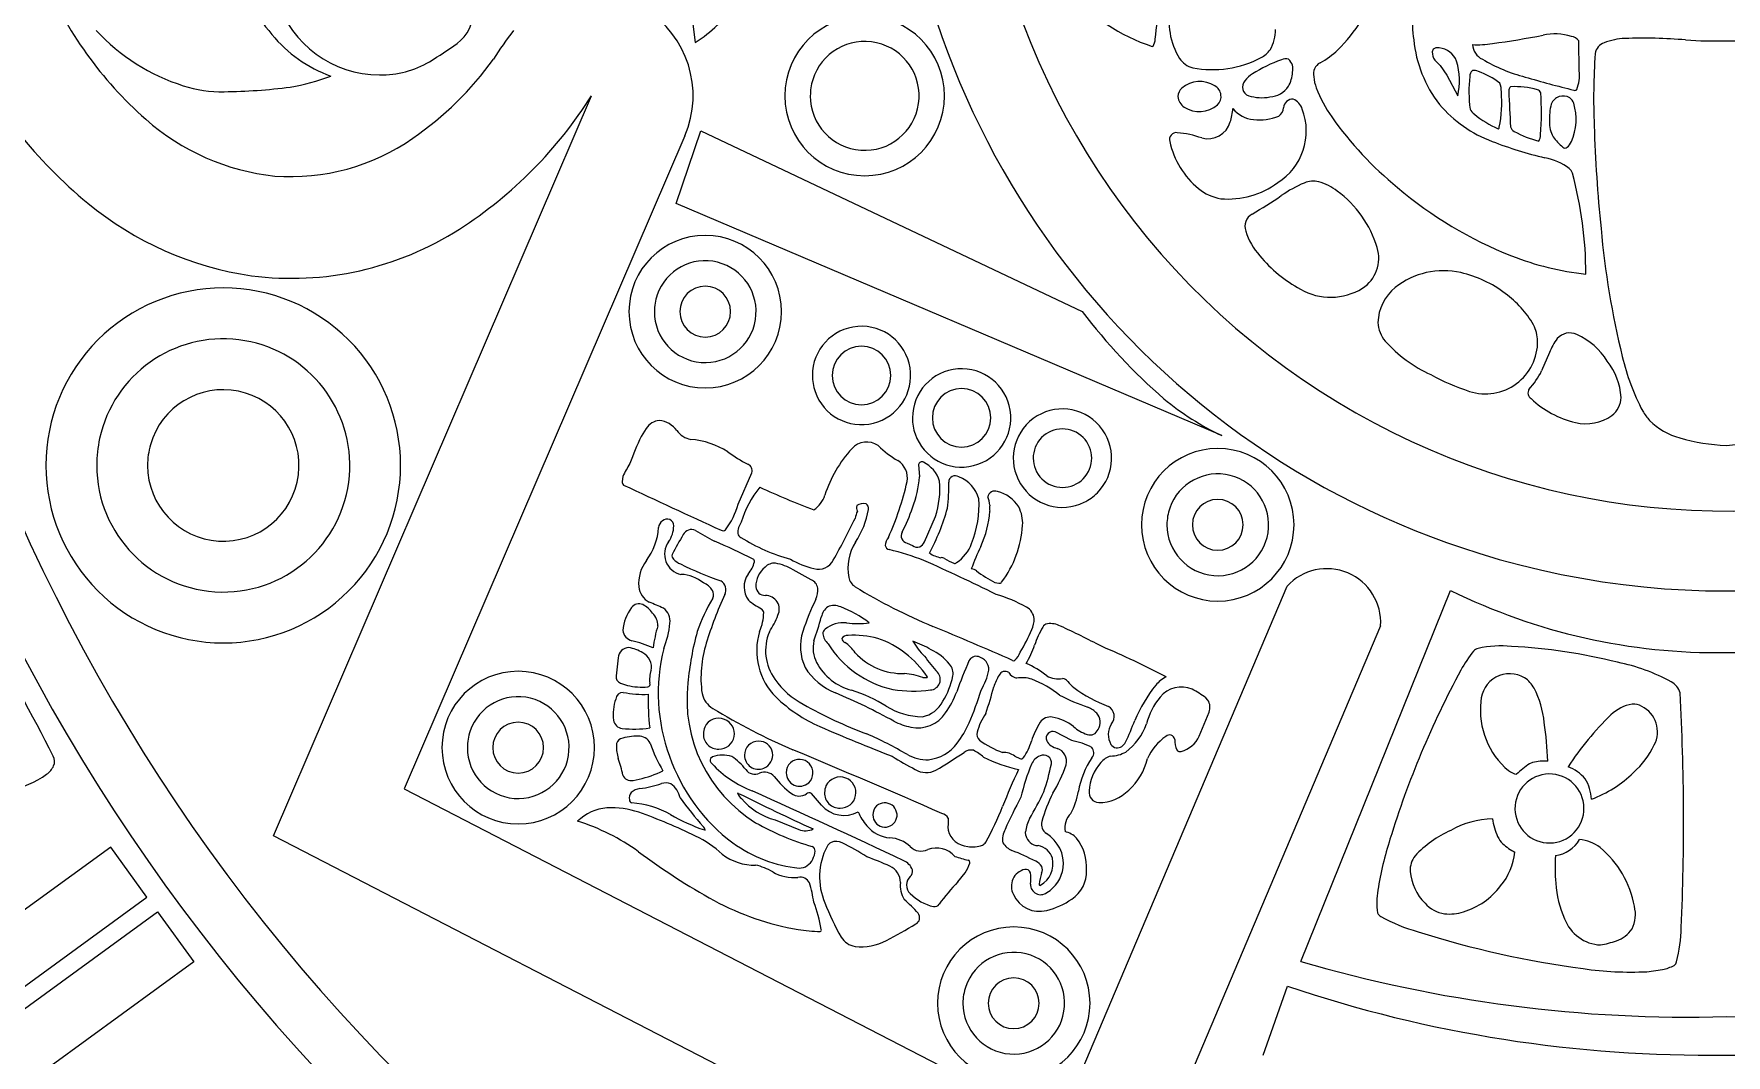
# Model space of a CAD drawing. Header units: metres. Extents: x 0.3 to 22.9, y 0.3 to 22.9.
# Drawn here: x 7.424 to 11.588, y 8.401 to 10.912 of the extents above; entities that cross this region are included whole.
import ezdxf

# ---------------------------------------------------------------- set-up
doc = ezdxf.new("R2010")
doc.units = ezdxf.units.M

msp = doc.modelspace()

# ---------------------------------------------------------------- linework, layer by layer
for p, q in [((9.031027, 11.054879), (9.05099, 10.891083)), ((10.175528, 10.881372), (10.177582, 10.882066)), ((10.866654, 10.874251), (10.864503, 10.867956)), ((11.225816, 10.820839), (11.224866, 10.894949)), ((10.870596, 10.847284), (10.883946, 10.834283)), ((10.883946, 10.834283), (10.900248, 10.810134)), ((10.900248, 10.810134), (10.927169, 10.759331)), ((8.013302, 8.940048), (8.795938, 10.760022)), ((9.025618, 10.661253), (8.335059, 9.055397)), ((9.004616, 10.494885), (9.065387, 10.673398)), ((9.065387, 10.673398), (10.003527, 10.229015)), ((10.346815, 9.924128), (9.004616, 10.494885)), ((11.15317, 10.128243), (11.133667, 10.083283)), ((8.930849, 9.942014), (8.918445, 9.922369)), ((9.156772, 9.755486), (9.190301, 9.832711)), ((9.60064, 9.852986), (9.602838, 9.822678)), ((8.87276, 9.823633), (8.871364, 9.811624)), ((9.614967, 9.662678), (9.642107, 9.725236)), ((9.572395, 9.659895), (9.585835, 9.653874)), ((9.336504, 9.56974), (9.291812, 9.594169)), ((9.788535, 9.56337), (9.798164, 9.561091)), ((9.944076, 8.225428), (10.507256, 9.553774)), ((10.541132, 8.631334), (10.909799, 9.543322)), ((10.737458, 9.456225), (10.069035, 7.879652)), ((8.861595, 9.377588), (8.856667, 9.333346)), ((9.611354, 9.329472), (9.620078, 9.328962)), ((8.867034, 9.315623), (8.884271, 9.309827)), ((10.29132, 9.18502), (10.315458, 9.244519)), ((10.312648, 9.27324), (10.307374, 9.279241)), ((9.977503, 9.174179), (9.936997, 9.195671)), ((9.093913, 9.13414), (9.088926, 9.130237)), ((9.83722, 9.13577), (9.850047, 9.129993)), ((11.111551, 9.120219), (11.103891, 9.117095)), ((8.898117, 9.076398), (8.913402, 9.079203)), ((8.335059, 9.055397), (9.944076, 8.225428)), ((9.157672, 9.044501), (9.155186, 9.045126)), ((9.361702, 9.01525), (9.337091, 9.044479)), ((9.073645, 8.954579), (9.075356, 8.954244)), ((9.247668, 8.979418), (9.306094, 8.955257)), ((7.612967, 8.912), (7.026925, 8.486215)), ((7.702314, 8.789024), (7.612967, 8.912)), ((10.069035, 7.879652), (8.013302, 8.940048)), ((9.864245, 8.940822), (9.863857, 8.950057)), ((9.697662, 8.826599), (9.71554, 8.849436)), ((7.116272, 8.36324), (7.702314, 8.789024)), ((7.142527, 8.327103), (7.728569, 8.752888)), ((7.728569, 8.752888), (7.817916, 8.629912)), ((7.817916, 8.629912), (7.231874, 8.204128)), ((11.392479, 8.605883), (11.430961, 8.611264)), ((10.448761, 8.400749), (10.508272, 8.57019))]:
    msp.add_line(p, q)
for centre, radius, start, end in [((10.300847, 11.280116), 0.417973, 118.477618, -107.447144), ((11.581744, 11.586771), 5.62652, 179.967637, -128.096322), ((11.581803, 11.586803), 5.570812, 179.967637, -128.096322), ((11.586001, 11.588354), 4.733681, 179.980686, -122.60398), ((11.586645, 11.588598), 4.596402, 179.98315, -121.227075), ((11.587633, 11.589365), 2.04702, 179.983655, -107.299337), ((11.591207, 11.590846), 1.852381, 179.9906, -78.375456), ((8.331546, 11.420865), 0.957184, -157.362842, -131.347523), ((8.2732, 11.074452), 0.262791, -162.541567, -89.679711), ((10.322914, 11.179502), 0.435782, -44.764971, -20.485857), ((11.082806, 10.940477), 0.267266, 160.702765, -170.768342), ((8.325698, 11.182158), 0.416748, -152.717316, -139.33427), ((8.413883, 10.961814), 0.089541, -54.969614, 6.555675), ((8.795938, 10.760022), 0.250017, -23.26895, 58.470928), ((8.884982, 11.161573), 0.317369, -58.461299, -33.199334), ((9.468144, 10.759487), 0.196313, 90, 180), ((9.468144, 10.759487), 0.196313, 0, 90), ((9.721623, 10.968009), 0.466402, -8.497863, 2.452413), ((10.383417, 10.940206), 0.166206, 166.272147, -147.89087), ((11.586982, 11.59122), 2.048598, -107.266532, -17.323291), ((7.944417, 11.262208), 0.501604, -137.018975, -107.748468), ((8.264917, 11.119051), 0.329624, -140.770257, -109.542478), ((9.566231, 10.190165), 1.207858, 142.824475, 146.888899), ((10.361814, 10.927207), 0.117466, -27.518969, -2.012756), ((11.167115, 10.776912), 0.134972, 72.875011, 102.809767), ((8.294673, 11.390988), 1.16017, -153.601446, -129.514454), ((7.898061, 11.673741), 0.968685, -58.96856, -54.157732), ((9.468155, 10.759511), 0.133824, 77.370866, 162.905135), ((9.468155, 10.759511), 0.133824, -8.163404, 77.370866), ((10.149049, 10.900332), 0.033878, -32.626343, -2.103516), ((10.412219, 10.913193), 0.067173, -62.50001, -36.823678), ((10.501174, 11.008426), 0.188789, -62.468045, -45.999364), ((11.120716, 10.925914), 0.30304, -174.638899, -141.819457), ((10.899376, 10.867), 0.034885, 178.428921, -145.586536), ((10.878178, 10.857567), 0.020277, 80.726482, 124.632372), ((10.87753, 10.828254), 0.04948, 19.204919, 85.461167), ((11.006187, 10.888484), 0.042775, -176.194365, -115.401513), ((10.97542, 11.131269), 0.245912, -92.776691, -81.327657), ((10.531049, 14.229207), 3.37555, -81.800009, -79.655397), ((11.202453, 10.878374), 0.027876, 36.481632, 80.906358), ((11.297899, 10.859066), 0.032769, 108.877591, 171.856295), ((11.343949, 10.745285), 0.155476, 91.927152, 111.369521), ((11.383301, 9.614974), 1.286472, 85.335913, 91.985873), ((11.567155, 12.078849), 1.184317, -93.836691, -89.008452), ((11.512383, 15.99525), 5.101096, -89.154574, -86.867932), ((8.282838, 11.031648), 0.220134, -92.126714, -58.631515), ((7.909008, 11.309444), 0.792331, -55.644421, -35.443164), ((10.289477, 10.88312), 0.056315, -146.285753, -104.797578), ((10.32368, 11.0804), 0.256373, -100.924376, -62.203365), ((10.614521, 10.504728), 0.364115, 109.414815, 121.868159), ((10.503721, 10.830744), 0.020181, 68.671324, 120.469233), ((10.490199, 10.825627), 0.031737, -14.689078, 48.90165), ((10.604501, 10.812997), 0.032296, 119.819589, -168.833196), ((10.775576, 10.796797), 0.156154, -13.882361, 17.798913), ((11.197667, 11.205527), 0.412962, -120.537609, -104.635157), ((12.835747, 10.753146), 1.574174, 175.972532, -177.57356), ((7.884824, 11.074159), 0.30434, -107.855386, -88.614565), ((7.977621, 11.259862), 0.484918, -80.847001, -68.58729), ((9.468153, 10.759523), 0.133818, 162.909934, 179.982254), ((10.292511, 10.726909), 0.068077, 56.803556, 130.779753), ((10.420103, 10.781142), 0.022421, 137.129687, -108.82918), ((10.457845, 10.75763), 0.066616, 122.267424, 144.413162), ((10.443805, 10.821676), 0.077202, -29.98813, -3.041724), ((10.682627, 10.817104), 0.110299, -174.609645, -159.76301), ((11.296021, 10.769326), 0.341213, 173.566456, -172.887225), ((10.975124, 10.808158), 0.018177, 130.144576, -178.111169), ((10.96633, 10.79302), 0.02918, 66.24105, 95.751684), ((10.914456, 10.641337), 0.189398, 52.052388, 70.369063), ((10.982843, 10.771591), 0.051736, -2.317854, 21.666246), ((11.860591, 13.410371), 2.715075, -106.415113, -103.793927), ((11.138189, 10.80876), 0.088456, -22.222436, 7.848342), ((7.878776, 12.148808), 1.378966, -89.442956, -82.668008), ((7.89793, 11.324402), 1.060633, -57.284645, -32.148535), ((9.468144, 10.759487), 0.196313, 180, -90), ((9.468153, 10.759452), 0.133818, 179.951848, -94.093293), ((9.468144, 10.759487), 0.196313, -90, 0), ((10.268185, 10.757267), 0.029234, 133.541536, 178.576156), ((10.271067, 10.759693), 0.032152, -176.970508, -120.926805), ((10.315883, 10.758299), 0.029111, -45.517649, 61.476519), ((10.445555, 10.868146), 0.113053, -106.806899, -79.966791), ((10.461251, 10.816141), 0.059454, -86.142275, -33.77438), ((10.520856, 10.729011), 0.022458, 85.875451, 176.002956), ((10.507925, 10.715786), 0.038481, 16.713913, 67.788608), ((10.879892, 10.893895), 0.321972, -159.08385, -144.674815), ((10.720167, 10.743722), 0.315425, -11.207508, 4.687409), ((11.062697, 10.773548), 0.009953, 122.282655, -166.246656), ((13.038831, 10.825621), 1.986548, -178.429667, -175.894402), ((11.068078, 10.578781), 0.203462, 74.203127, 93.013603), ((11.120295, 10.763054), 0.011934, 19.069147, 74.591926), ((10.432828, 10.720096), 0.700316, -4.567852, 3.836476), ((11.186638, 10.728016), 0.03134, 59.297571, 158.453974), ((11.184987, 10.731613), 0.029271, 19.561996, 52.911266), ((11.215598, 10.778689), 0.005611, -114.909453, -37.076555), ((8.076828, 11.129207), 0.569961, -131.49389, -96.045266), ((9.468153, 10.759452), 0.133818, -94.093293, -8.138434), ((10.291815, 10.789079), 0.068077, -123.196444, -49.220247), ((10.250658, 10.735735), 0.123533, -19.060885, -3.394695), ((10.430453, 10.773793), 0.072447, -141.222774, -94.566284), ((10.440751, 10.816968), 0.116505, -97.926274, -66.773197), ((10.405174, 10.673303), 0.149524, -58.087601, 20.985561), ((10.471283, 10.73235), 0.027228, -55.519072, -3.73433), ((11.337662, 11.218475), 0.883136, -144.666414, -129.234588), ((11.122241, 10.942098), 0.314464, -139.672685, -110.544172), ((10.985003, 10.739546), 0.030258, -155.661532, -123.910597), ((11.145532, 10.938823), 0.28605, -128.331266, -114.556871), ((11.283102, 10.704677), 0.130358, 164.494819, -176.266879), ((11.087746, 10.701553), 0.131033, -24.5284, 17.71049), ((10.23485, 10.652533), 0.016705, 81.878659, -162.127321), ((10.213893, 10.416097), 0.254045, 70.800754, 84.733883), ((10.312528, 10.711066), 0.057084, -105.328808, -15.936022), ((11.025771, 10.682349), 0.003806, -76.629647, 0.984671), ((11.073331, 10.686929), 0.016337, -167.50439, -115.891805), ((11.182924, 10.879494), 0.237872, -119.387377, -103.738825), ((11.110987, 10.661372), 0.02015, -39.966423, 8.42118), ((11.218177, 10.692081), 0.065286, 176.391895, -149.666032), ((11.283456, 10.748573), 0.150986, -143.66353, -130.338376), ((14.843722, 10.797161), 3.582448, -178.229884, -174.171197), ((8.055515, 11.087135), 0.526146, -94.219459, -55.153774), ((10.416346, 10.688632), 0.201654, -168.203184, -128.934913), ((11.375562, 11.589781), 1.009902, -111.106945, -103.3857), ((11.191206, 10.638775), 0.007619, -136.02976, -47.813104), ((11.171535, 10.662962), 0.038786, -50.276087, -24.049997), ((11.587597, 11.590438), 5.695868, -170.124126, -123.848771), ((11.112473, 10.457406), 0.152743, 54.219402, 78.943966), ((11.183649, 10.561222), 0.027068, 17.696388, 47.94815), ((10.362376, 10.70995), 0.203962, -95.053394, -53.318636), ((10.669134, 10.260186), 0.309115, 112.712197, 124.697572), ((10.571977, 10.494673), 0.055307, 75.935654, 113.657666), ((10.5514, 10.42425), 0.12865, 51.911413, 74.66791), ((11.425248, 11.294037), 0.997263, -130.386485, -111.498443), ((10.279105, 10.318981), 0.963458, 0.133673, 15.068181), ((8.077706, 11.12747), 0.818825, -129.53456, -98.277678), ((10.361672, 10.617176), 0.111736, -130.154098, -98.886864), ((9.72334, 11.649673), 1.37173, -59.413817, -55.86031), ((10.472806, 10.309458), 0.267631, 16.740142, 53.828659), ((10.437537, 10.438877), 0.034033, 118.451913, -159.990693), ((8.05736, 11.078678), 0.767724, -97.299296, -57.384226), ((9.075799, 10.229009), 0.187613, 90, 180), ((9.075799, 10.229009), 0.187613, 0, 90), ((10.558786, 10.474057), 0.160224, -163.007332, -137.839182), ((13.419226, 10.627511), 2.148223, -174.814142, -166.30106), ((10.644496, 10.360637), 0.088477, -57.054376, 17.026886), ((9.075811, 10.229031), 0.125125, 75.93476, 160.914589), ((9.075811, 10.229031), 0.125125, -9.045068, 75.93476), ((10.70416, 10.586061), 0.343471, -140.267357, -118.511813), ((10.892425, 10.136957), 0.192711, 77.282067, 128.188808), ((11.320147, 11.031186), 0.714184, -111.381321, -96.23676), ((7.890003, 9.850972), 0.436229, 90, -179.980987), ((7.890003, 9.850972), 0.436229, -0.019013, 90), ((9.075799, 10.229009), 0.062504, 90, 180), ((9.075799, 10.229009), 0.062504, 0, 90), ((10.614616, 10.413091), 0.148786, -120.006623, -58.383642), ((10.847154, 10.198556), 0.116333, 129.421356, 178.313671), ((10.873579, 10.05364), 0.278132, 52.170628, 77.273629), ((9.075809, 10.229043), 0.125119, 160.919343, 179.977854), ((10.904331, 10.077536), 0.240591, 29.62275, 54.465575), ((9.075799, 10.229009), 0.187613, 180, -90), ((9.075809, 10.228982), 0.125119, 179.949974, -94.536347), ((9.075799, 10.229009), 0.062504, 180, -90), ((9.075809, 10.228982), 0.125119, -94.536347, -9.022669), ((9.075799, 10.229009), 0.062504, -90, 0), ((9.075799, 10.229009), 0.187613, -90, 0), ((11.137125, 11.090609), 1.423864, -142.763269, -130.920282), ((10.806271, 10.205717), 0.075493, -177.16261, -139.536594), ((7.889996, 9.850854), 0.311262, 82.9621, 167.756199), ((7.889996, 9.850854), 0.311262, -1.831998, 82.9621), ((9.460258, 10.072045), 0.120929, 94.437719, -179.990872), ((9.460258, 10.072045), 0.120929, 8.86631, 94.437719), ((11.035912, 10.155089), 0.087907, 1.286322, 28.072356), ((11.27705, 10.083005), 0.131882, 142.858779, 159.939051), ((11.202816, 10.135539), 0.041093, 64.864868, 138.751413), ((11.148355, 10.014872), 0.173478, 32.170832, 65.508703), ((9.460257, 10.072032), 0.071945, 90, 180), ((9.460257, 10.072032), 0.071945, 0, 90), ((11.003288, 10.384851), 0.341742, -138.122635, -114.611862), ((10.995528, 10.155121), 0.128283, -107.842043, 0.867264), ((11.883761, 10.248344), 0.566662, -166.781578, -152.254449), ((9.460259, 10.072025), 0.120931, -76.039497, 8.875783), ((9.706563, 9.96769), 0.120929, 94.437719, -179.990872), ((9.706563, 9.96769), 0.120929, 8.86631, 94.437719), ((10.969869, 10.162447), 0.181925, -43.220465, -25.794564), ((11.170265, 10.008521), 0.159228, 3.490419, 38.314958), ((7.890023, 9.850842), 0.186256, 78.472248, 164.121393), ((9.460259, 10.07202), 0.120929, 179.997411, -160.956725), ((9.460257, 10.072032), 0.071945, 180, -90), ((9.460257, 10.072032), 0.071945, -90, 0), ((9.706562, 9.967677), 0.071945, 90, 180), ((9.706562, 9.967677), 0.071945, 0, 90), ((11.14174, 10.59332), 0.590226, -118.405676, -108.319499), ((11.116634, 10.029307), 0.016571, 148.912584, -122.987301), ((7.890023, 9.850842), 0.186256, -7.176897, 78.472248), ((9.460259, 10.072025), 0.120931, -160.954777, -76.039497), ((10.633445, 10.53165), 0.671743, -129.686054, -115.257992), ((11.271625, 10.187854), 0.237988, -133.564319, -103.297026), ((11.271502, 10.019345), 0.057706, -52.723888, -1.122126), ((8.966704, 9.918907), 0.042656, 95.543065, 147.19942), ((8.956404, 9.899879), 0.061793, 36.378662, 84.26078), ((9.706563, 9.967665), 0.120929, 179.997411, -160.956725), ((9.706562, 9.967677), 0.071945, 180, -90), ((9.706562, 9.967677), 0.071945, -90, 0), ((9.706564, 9.96767), 0.120931, -76.039497, 8.875783), ((9.954637, 9.868693), 0.120931, 126.410675, -148.674045), ((9.954651, 9.868707), 0.120929, 40.848739, 126.420148), ((11.242236, 10.066151), 0.11279, -102.987008, -55.295454), ((11.49129, 10.047854), 0.126089, -149.856771, -136.805586), ((11.519975, 10.083613), 0.171598, -134.656185, -105.627467), ((7.889329, 9.851151), 0.310547, 167.783611, -179.952995), ((9.445392, 9.662878), 0.587374, 153.782497, 160.885745), ((9.05058, 9.968702), 0.054851, -144.08916, -101.032331), ((9.022619, 9.710289), 0.205319, 57.916623, 85.120467), ((9.706564, 9.96767), 0.120931, -160.954777, -76.039497), ((9.954643, 9.868697), 0.071945, 135.286458, -134.713542), ((9.954643, 9.868697), 0.071945, 45.286458, 135.286458), ((9.954643, 9.868697), 0.071945, -44.713542, 45.286458), ((9.954651, 9.868707), 0.120929, -44.72267, 40.848739), ((11.607346, 10.389928), 0.490128, -105.817477, -92.303098), ((7.889914, 9.850942), 0.186124, 164.14188, 179.991637), ((9.334465, 10.15877), 0.341298, -126.453725, -116.795329), ((9.662418, 9.684403), 0.30668, 137.467201, 162.290506), ((9.473319, 9.859155), 0.049209, 55.34123, 138.562669), ((9.679217, 10.083097), 0.255562, -134.119824, -120.401434), ((10.336896, 9.704893), 0.187613, 90, 180), ((10.336896, 9.704893), 0.187613, 0, 90), ((11.5418, 10.650792), 0.751996, -86.504502, -81.721723), ((7.890003, 9.850682), 0.436229, 179.980987, -90), ((7.890018, 9.850738), 0.311236, 179.970811, -90.919947), ((7.890029, 9.850745), 0.186239, 179.931017, -93.608266), ((7.890029, 9.850745), 0.186239, -93.608266, -7.147548), ((7.890018, 9.850738), 0.311236, -90.919947, -1.810706), ((7.890003, 9.850682), 0.436229, -90, 0.019013), ((9.27373, 9.620377), 0.449544, 148.507082, 153.119035), ((9.173442, 9.837976), 0.017662, -17.344253, 66.06703), ((9.522696, 9.819957), 0.050638, -10.239365, 57.520685), ((9.608447, 9.851986), 0.007871, 58.149127, 172.703369), ((9.580786, 9.791723), 0.074124, 15.984697, 64.58227), ((10.336909, 9.704915), 0.125125, 75.93476, 160.914589), ((11.594035, 11.595488), 6.462177, -164.015882, -114.862216), ((8.881926, 9.810709), 0.010601, 175.048727, -130.966835), ((21.728144, 37.205843), 30.267738, -115.128456, -114.628172), ((9.409881, 9.636261), 0.256806, 141.138809, 163.015631), ((10.077289, 11.681387), 2.074074, -114.720893, -110.733342), ((8.87294, 9.969796), 0.717393, -24.348454, -12.792056), ((9.329105, 9.843657), 0.274536, -20.652935, -4.382458), ((9.443798, 9.791931), 0.209224, -18.588842, 5.541705), ((9.280598, 9.797379), 0.39445, -7.565415, 1.789532), ((9.691217, 9.80955), 0.016362, 118.34577, 179.487015), ((9.690701, 9.804353), 0.020896, 63.561199, 110.308316), ((9.671275, 9.748009), 0.080366, 14.95035, 69.053512), ((9.788686, 9.769803), 0.018205, 70.117523, 168.615846), ((9.773314, 9.702499), 0.087134, 32.031934, 75.671873), ((9.954637, 9.868693), 0.120931, -148.674045, -63.758765), ((9.954643, 9.868697), 0.071945, -134.713542, -44.713542), ((10.336909, 9.704915), 0.125125, -9.045068, 75.93476), ((8.978952, 9.80475), 0.184518, -37.326121, -15.485239), ((9.299008, 9.803214), 0.075696, -54.442104, -19.704736), ((9.461132, 9.746154), 0.013541, 154.192865, -143.88306), ((9.465334, 9.729314), 0.028028, 77.418015, 125.792812), ((9.46412, 9.745388), 0.013448, -11.867824, 57.020826), ((9.170672, 9.889221), 0.439058, -27.487867, -18.92428), ((9.168235, 9.883322), 0.521921, -28.415813, -15.317684), ((9.497314, 9.752975), 0.2521, -21.947414, 3.585771), ((9.703273, 9.745531), 0.073087, 5.962445, 22.41184), ((9.817652, 9.74508), 0.042456, 169.079242, -170.77303), ((9.768269, 9.70839), 0.088619, -3.186618, 27.066368), ((9.954634, 9.86869), 0.120929, -63.756817, -44.710953), ((10.336907, 9.704926), 0.125119, 160.919343, 179.977854), ((10.336788, 9.704874), 0.062504, 90, 180), ((10.336788, 9.704874), 0.062504, 0, 90), ((8.985108, 9.695508), 0.024159, 127.488539, 174.354997), ((8.981655, 9.702328), 0.016706, -0.888673, 132.334404), ((8.93069, 9.702809), 0.067673, -35.914074, -0.626688), ((9.203534, 9.684317), 0.047624, 145.52202, -178.928184), ((7.954564, 10.435841), 1.65278, -29.664931, -25.637061), ((9.512178, 9.708801), 0.068592, 154.645695, 169.980429), ((9.280338, 9.774483), 0.199502, -34.202858, -9.189401), ((9.54187, 9.751819), 0.234267, -25.328279, -3.315145), ((9.593823, 9.72116), 0.263523, -36.713627, -3.850418), ((10.336896, 9.704893), 0.187613, 180, -90), ((10.336907, 9.704866), 0.125119, 179.949974, -94.536347), ((10.336788, 9.704874), 0.062504, -180, -90), ((10.336788, 9.704874), 0.062504, -90, 0), ((10.336896, 9.704893), 0.187613, -90, 0), ((8.807733, 9.708761), 0.153718, -36.648047, -4.057651), ((9.026891, 9.632964), 0.051209, 143.931024, -102.103731), ((9.828534, 9.188701), 0.944872, 148.617281, 152.019283), ((9.041974, 9.67083), 0.022399, 64.521797, 153.724298), ((9.498987, 10.419664), 0.855, -121.550424, -117.953215), ((8.555623, 8.355853), 1.416592, 63.22771, 67.479166), ((9.119282, 9.699726), 0.00938, -118.98797, -46.987745), ((9.168504, 9.685755), 0.012799, -169.518104, -112.61652), ((9.405804, 10.058507), 0.454492, -122.205095, -105.3808), ((9.549229, 9.597566), 0.122429, 148.058489, -169.438979), ((9.561709, 9.64828), 0.043598, 143.806454, 172.662156), ((9.576147, 9.677757), 0.018251, 151.129679, -101.862575), ((9.592035, 9.672489), 0.024943, -62.148419, -23.163283), ((10.336907, 9.704866), 0.125119, -94.536347, -9.022669), ((9.00604, 9.629291), 0.012234, 167.152825, -131.085374), ((9.036127, 9.658193), 0.053917, -135.002683, -113.208593), ((9.190236, 9.614841), 0.006725, -8.741018, 58.784213), ((9.397824, 9.818297), 0.227765, -119.618473, -103.861945), ((9.531807, 9.657069), 0.013722, -166.423574, -103.604532), ((9.349872, 8.922153), 0.743379, 69.190648, 76.089963), ((9.597917, 9.668537), 0.018999, -129.487409, -72.318522), ((9.67381, 9.712576), 0.0905, -120.945393, -101.553564), ((9.657567, 9.611369), 0.01268, 56.805478, 98.538717), ((9.763378, 9.784145), 0.189927, -121.369997, -113.63939), ((9.644359, 9.689902), 0.092205, -57.42239, -19.745466), ((10.433557, 9.334476), 0.750256, 154.99573, 159.579099), ((9.006849, 9.559748), 0.094984, 142.927468, -175.744927), ((9.367251, 10.308513), 0.783574, -116.724264, -108.812003), ((9.012271, 9.489493), 0.093481, 50.764556, 87.620066), ((9.226063, 9.552275), 0.054719, 144.819436, -143.555746), ((9.128314, 9.630292), 0.070519, -41.243451, -13.50905), ((9.261764, 9.552998), 0.061559, 129.147292, -179.510846), ((9.245854, 9.578367), 0.032052, 84.659939, 135.734943), ((9.225047, 9.481449), 0.131009, 59.361032, 79.537457), ((9.354419, 9.636365), 0.040758, -105.896626, -27.040019), ((7.500897, 4.882705), 5.184494, 63.783055, 65.947439), ((9.689581, 9.614599), 0.005032, -117.970502, -28.417819), ((9.731089, 9.579055), 0.017208, 45.717103, 92.125711), ((9.905511, 9.803996), 0.267552, -127.373779, -115.925993), ((10.605105, 9.464287), 0.132598, 67.035006, 137.555628), ((10.605105, 9.464287), 0.132598, -3.485615, 67.035006), ((8.962666, 9.559181), 0.050952, -172.693121, -118.74923), ((9.05161, 9.514865), 0.051028, 34.353623, 67.181835), ((9.074083, 9.533339), 0.0222, -24.005352, 27.704477), ((9.100986, 9.544929), 0.025746, -26.651472, 58.138817), ((9.223366, 9.554399), 0.023238, -175.24506, -88.28234), ((9.326503, 9.545288), 0.026418, 8.249742, 67.753753), ((9.300299, 9.543907), 0.052603, -24.472187, 5.641789), ((9.465206, 9.583613), 0.037309, -166.853967, -123.044141), ((10.172688, 10.746054), 1.398102, -121.371319, -112.585344), ((9.798808, 9.570022), 0.008955, -94.127011, -45.619169), ((11.566765, 10.878927), 1.488438, -116.191934, -89.196065), ((11.608533, 10.878927), 1.488438, -90.803935, -63.808066), ((8.978572, 9.436708), 0.105827, 142.478523, 175.447422), ((8.912996, 9.488452), 0.022329, 65.314091, 145.301901), ((8.890036, 9.448196), 0.068614, 34.814638, 61.931202), ((8.681822, 8.866672), 0.696708, 65.315292, 68.412252), ((8.949858, 9.46774), 0.039344, -7.101697, 54.358619), ((9.49874, 9.286135), 0.469305, 149.502573, 160.580518), ((9.980945, 9.13811), 0.943715, 155.238277, 163.011134), ((9.267187, 9.61323), 0.126429, -132.332955, -114.684773), ((9.202119, 9.485116), 0.018049, 12.869301, 47.179881), ((9.224096, 9.497165), 0.034007, -25.527615, 90.056342), ((9.888514, 9.256443), 0.602118, 153.817598, 161.965953), ((9.405222, 9.468411), 0.044874, 128.807198, 167.518392), ((9.392607, 9.464939), 0.041451, 66.115425, 111.96906), ((9.308894, 9.239717), 0.281661, 52.786068, 69.096356), ((9.689642, 9.186642), 0.361781, 60.722695, 73.687606), ((9.848189, 9.469956), 0.037122, 6.44024, 60.326634), ((8.913827, 9.45576), 0.045367, 0.96175, 44.168238), ((9.284257, 9.35818), 0.339618, 163.168204, 172.522654), ((8.736277, 9.490003), 0.254075, -20.623552, -6.128896), ((9.104162, 9.48995), 0.115555, -24.373571, -0.403662), ((9.036449, 9.569096), 0.234876, -32.912302, -21.63208), ((8.593558, 9.683425), 0.794826, -19.402505, -14.970095), ((9.416228, 9.390422), 0.073529, 84.250166, 128.235506), ((9.449743, 9.672559), 0.210608, -97.132304, -81.948911), ((5.28871, -0.990406), 11.314008, 66.323184, 67.404911), ((9.824132, 9.472765), 0.06096, -24.98955, 1.273251), ((10.15091, 9.315993), 0.280638, 150.715743, 160.7101), ((9.921167, 9.444318), 0.017493, 101.998122, 149.239448), ((9.925058, 9.408672), 0.053291, 62.225464, 98.120009), ((9.020339, 7.446111), 2.214275, 62.275225, 65.178038), ((4.005468, 7.381934), 3.884914, 26.84468, 31.955545), ((8.902054, 9.448216), 0.029141, -173.877515, -103.233289), ((8.816196, 9.096999), 0.33242, 66.729467, 76.218941), ((9.721649, 9.257022), 0.690791, 164.453214, 175.104502), ((9.349552, 9.328509), 0.284254, 162.528696, -172.205142), ((9.36419, 9.395452), 0.161695, 163.172248, -134.851501), ((9.3434, 9.395323), 0.119079, 157.196594, -143.86611), ((9.432788, 9.405437), 0.122656, 162.24148, -155.098382), ((9.416895, 9.401428), 0.075807, 166.299971, -152.307462), ((9.379582, 9.436641), 0.014546, 127.528985, 178.944843), ((9.405112, 9.44272), 0.040493, -171.749201, -131.761844), ((9.59465, 9.548976), 0.255924, -147.777566, -103.010021), ((9.426494, 9.415148), 0.017904, 87.67268, 146.322345), ((9.424521, 9.427514), 0.013154, -169.319256, -112.648465), ((9.37315, 9.344275), 0.084849, 32.87204, 56.92415), ((9.440491, 9.199328), 0.234086, 75.171271, 93.249642), ((9.419654, 9.195472), 0.243899, 33.967195, 70.666625), ((9.439576, 9.047859), 0.399226, 61.222018, 68.358143), ((9.723715, 9.494644), 0.156438, -151.0591, -133.801998), ((9.468785, 9.622818), 0.446654, -31.201313, -23.178961), ((8.887638, 9.376765), 0.026056, 89.649351, 178.188963), ((8.870272, 9.305365), 0.099019, 58.567843, 79.80537), ((8.90521, 9.355232), 0.038439, -12.522231, 64.250488), ((9.402394, 9.290387), 0.442254, 165.58132, -159.524166), ((9.561961, 9.499375), 0.160339, -137.14859, -88.576061), ((9.974552, 9.637804), 0.441063, -144.509507, -137.896996), ((9.567047, 9.269219), 0.143932, 40.228442, 63.276759), ((10.808666, 8.895895), 1.183196, 156.361606, 160.319221), ((9.742284, 9.362129), 0.019352, 73.615463, 154.983578), ((9.739571, 9.347328), 0.034353, -0.551594, 76.238212), ((9.834565, 9.37595), 0.005283, -117.100368, -52.160371), ((9.806578, 9.406619), 0.046788, -48.130606, -18.944163), ((9.640337, 9.494833), 0.26035, -30.16597, -19.319209), ((9.052271, 7.074436), 2.536413, 62.841183, 66.824471), ((11.239538, 9.180144), 0.347486, 141.931131, 151.215195), ((10.983348, 9.377024), 0.024577, 104.185767, 134.987871), ((11.034752, 9.138148), 0.268908, 84.762145, 102.330912), ((10.981344, 7.994283), 1.4138, 76.12305, 86.839134), ((8.615684, 9.156959), 0.187613, 90, 180), ((8.615684, 9.156959), 0.187613, 0, 90), ((8.872716, 9.33084), 0.016243, 171.12471, -110.477581), ((9.005722, 9.324543), 0.066837, 160.460076, -171.967273), ((9.454895, 9.437816), 0.157623, -147.786654, -111.887221), ((9.471828, 9.431796), 0.138567, -151.744838, -104.96416), ((9.544663, 9.126506), 0.213643, 71.810451, 84.283034), ((9.620644, 9.330594), 0.001728, -109.107106, -33.710462), ((9.620644, 9.330594), 0.001728, -33.710462, 41.686181), ((9.628254, 9.324514), 0.025921, -86.191033, 42.68262), ((9.49757, 9.370723), 0.191198, -31.516124, -11.363039), ((9.650298, 9.339098), 0.035244, -9.878248, 40.904459), ((9.598203, 9.38928), 0.180735, -30.192378, -13.529508), ((9.888088, 9.276946), 0.106373, 147.066494, 164.004912), ((9.813301, 9.328477), 0.015803, 54.012624, 156.502081), ((9.849532, 9.359846), 0.03273, -145.408422, -103.451246), ((9.85446, 9.241083), 0.08783, 73.375675, 98.209724), ((9.777774, 9.161978), 0.220224, 51.094074, 66.545097), ((9.944695, 9.385851), 0.05979, -118.589869, -80.07143), ((9.952342, 9.307635), 0.019503, 38.716582, 82.153515), ((10.255535, 9.24797), 0.09485, 118.663605, 138.76397), ((12.966555, 8.250528), 2.308795, 151.633306, 162.837227), ((11.055297, 9.267411), 0.071319, 59.24745, 177.820144), ((11.050083, 9.26757), 0.073989, 28.550849, 55.711906), ((11.22856, 8.910891), 0.465091, 61.228978, 78.607833), ((8.874476, 9.273873), 0.018939, 90.954728, 172.812257), ((8.924572, 9.543249), 0.255463, -101.381105, -87.521066), ((8.920622, 9.473225), 0.167392, -102.542444, -85.316447), ((8.933988, 9.312542), 0.006158, -87.185445, 25.611442), ((9.579182, 9.27476), 0.643698, 178.819204, -173.808324), ((9.384799, 9.27412), 0.353903, 173.208351, -121.507572), ((9.124117, 9.30276), 0.057632, -167.164426, -121.156529), ((9.411006, 9.440507), 0.200353, -144.830737, -118.049021), ((8.855767, 7.993889), 1.405679, 60.869262, 67.392369), ((9.319663, 8.933779), 0.382295, 58.155018, 72.275651), ((9.587083, 9.641133), 0.345159, -98.33698, -82.861375), ((9.482808, 9.373165), 0.225963, -35.406312, -20.407919), ((9.075421, 9.499449), 0.708142, -23.422739, -16.494848), ((8.668847, 9.60548), 1.15637, -18.382379, -14.996488), ((9.780907, 9.075347), 0.268674, 51.645554, 68.451598), ((10.154593, 9.675387), 0.44094, -117.99389, -108.109892), ((10.053111, 9.38806), 0.109425, -141.428442, -130.130593), ((10.189881, 9.585631), 0.349379, -126.393927, -110.482766), ((10.49382, 9.066825), 0.393997, 141.796994, 156.523643), ((10.247229, 9.238757), 0.067262, 66.800454, 141.189372), ((10.171116, 9.101583), 0.223894, 52.512847, 62.722647), ((10.896695, 9.191873), 0.244998, 6.264873, 26.956186), ((11.43524, 9.282374), 0.040061, 13.541717, 64.615621), ((5.63977, 8.97248), 5.843146, -2.527909, 3.132249), ((8.615697, 9.156981), 0.125125, 75.93476, 160.914589), ((8.615697, 9.156981), 0.125125, -9.045068, 75.93476), ((8.961898, 9.237967), 0.112899, 160.182369, -173.135274), ((9.912208, 10.596748), 1.572721, -121.336271, -113.246025), ((9.509175, 9.550795), 0.374138, -133.814154, -113.845472), ((9.854515, 10.211441), 1.089671, -119.568951, -110.464245), ((9.61252, 9.407648), 0.174768, -121.435744, -90.824973), ((9.595606, 9.3048), 0.07333, -78.676775, -27.644264), ((9.990308, 9.193251), 0.068665, 44.509318, 66.642572), ((10.05385, 9.233692), 0.028236, -40.129824, 60.800529), ((10.318815, 9.176652), 0.162005, 139.941795, 166.270506), ((10.28581, 9.256116), 0.031836, -21.363717, 32.54013), ((11.177491, 9.249279), 0.194582, 173.850428, -130.030059), ((11.372467, 9.16776), 0.097511, 99.499292, 134.432061), ((11.359635, 9.224991), 0.03908, 58.395502, 94.786302), ((11.348854, 9.195717), 0.069934, -27.433546, 63.447842), ((8.615576, 9.15694), 0.062504, 90, 180), ((8.615576, 9.15694), 0.062504, 0, 90), ((8.874843, 9.22917), 0.025471, -169.372403, -97.809154), ((8.899569, 9.483217), 0.280701, -95.763131, -81.875338), ((9.112062, 9.191543), 0.040837, 157.033162, -179.128545), ((9.108867, 9.190961), 0.038163, 68.207888, 154.357137), ((9.109772, 9.190936), 0.037861, -10.757342, 69.494721), ((11.672512, 14.593214), 5.861013, -113.260557, -111.380228), ((9.616097, 9.374831), 0.170912, -116.417434, -101.725417), ((9.5986, 9.28785), 0.082192, -102.105021, -33.698044), ((9.513866, 9.309236), 0.230214, -37.92767, -23.360001), ((9.881449, 9.15928), 0.141163, 144.720581, 165.385272), ((10.067623, 9.112603), 0.198627, 147.547195, 162.281685), ((9.924521, 9.202712), 0.02953, 79.90709, 146.087336), ((9.908748, 9.114576), 0.119066, 52.05783, 79.867009), ((10.05242, 9.29204), 0.109307, -130.137846, -109.922402), ((10.022465, 9.209195), 0.021212, -110.101545, -20.307536), ((10.015365, 9.219626), 0.03233, -33.392484, 42.305644), ((10.114674, 9.189117), 0.047277, 146.088705, -149.016703), ((9.641727, 9.401442), 0.521879, -26.239925, -19.902711), ((10.024133, 9.263061), 0.145441, -53.499992, -19.253627), ((10.192659, 9.08604), 0.956798, 2.25726, 7.964166), ((11.792338, 8.727042), 0.706209, 133.725485, 147.175222), ((8.615695, 9.156992), 0.125119, 160.919343, 179.977854), ((8.943182, 9.158659), 0.085928, 177.881315, -160.90734), ((8.874267, 9.163187), 0.017009, 113.266468, -175.445496), ((8.9072, 9.057689), 0.127449, 88.206974, 108.126508), ((8.912397, 9.153191), 0.031907, 28.081874, 92.171296), ((9.258933, 9.271831), 0.334823, -161.972301, -149.035246), ((9.107762, 9.189611), 0.036555, 177.945366, -87.8934), ((9.109772, 9.190936), 0.037861, -91.009404, -10.757342), ((9.205736, 9.13966), 0.033176, 87.893064, -177.945391), ((9.207561, 9.138458), 0.034361, 10.757436, 91.0099), ((9.129619, 8.393951), 0.867661, 59.263837, 66.647994), ((9.613596, 9.228592), 0.102005, -83.498261, -36.629613), ((9.76164, 9.1891), 0.01776, 160.948515, -128.008825), ((9.891202, 9.371212), 0.241241, -125.619276, -110.289324), ((9.75358, 9.208576), 0.129794, -35.958423, -15.884227), ((9.931374, 9.179967), 0.01668, 70.299277, -157.768975), ((9.948933, 9.19246), 0.03798, -150.32418, -100.682339), ((9.946164, 9.000539), 0.176445, 62.773237, 79.76911), ((10.09091, 9.175836), 0.020085, -146.598311, -102.538739), ((10.08787, 9.180062), 0.023868, -93.172321, -23.086421), ((10.291997, 9.068626), 0.142348, 125.57474, 154.409362), ((10.218258, 9.175475), 0.012732, 8.280706, 135.459453), ((10.295554, 9.176339), 0.064704, 179.141221, -157.214471), ((10.228111, 9.214904), 0.069918, -74.299712, -25.303482), ((11.216001, 9.257684), 0.216485, -48.450424, -25.790149), ((7.447105, 9.123146), 0.027889, -23.316993, 28.044106), ((8.615684, 9.156959), 0.187613, 180, -90), ((8.615695, 9.156932), 0.125119, 179.949974, -94.536347), ((8.615576, 9.15694), 0.062504, -180, -90), ((8.615695, 9.156932), 0.125119, -94.536347, -9.022669), ((8.615576, 9.15694), 0.062504, -90, 0), ((8.615684, 9.156959), 0.187613, -90, 0), ((8.555158, 9.026668), 0.323932, 11.178057, 18.705232), ((9.410242, 9.281085), 0.446499, -160.994792, -126.59193), ((9.097997, 9.125918), 0.010046, 154.539927, -124.591002), ((9.119283, 9.060338), 0.078042, 73.871253, 108.970207), ((9.063677, 9.018329), 0.140203, 37.015464, 56.547855), ((9.206651, 9.137795), 0.034076, 178.863241, -67.669645), ((9.207561, 9.138458), 0.034361, -69.495028, 10.757436), ((9.307179, 9.096123), 0.032054, 132.974928, -178.157903), ((9.307456, 9.094757), 0.033251, 42.575237, 131.718357), ((-1.569064, -16.785771), 28.119462, 66.468071, 67.279943), ((10.216819, 10.253694), 1.309189, -121.342144, -118.478729), ((9.622378, 9.230526), 0.103321, -118.506248, -88.464729), ((8.846534, 10.438148), 1.556259, -59.198806, -56.179999), ((9.730354, 9.121151), 0.029836, 78.775458, 126.215608), ((9.669505, 9.027636), 0.139708, 49.228368, 61.50291), ((9.943838, 9.510293), 0.41898, -115.9132, -103.421955), ((9.810852, 9.103041), 0.042029, 51.143202, 94.507992), ((9.852902, 9.136407), 0.00702, -114.000345, -35.179699), ((9.913549, 9.101121), 0.038049, 111.637155, 156.316713), ((9.908553, 9.119472), 0.019266, -7.844856, 117.961782), ((9.931217, 9.123451), 0.033437, -15.267622, 71.381238), ((10.207453, 9.010535), 0.217168, 146.030324, 169.604542), ((10.128159, 9.046783), 0.107714, 137.081628, 178.140378), ((10.011767, 9.144381), 0.019977, -38.745372, 40.798872), ((10.090152, 9.085265), 0.053725, 108.417959, 139.535289), ((10.070652, 9.22157), 0.085369, -88.304583, -62.065465), ((10.017406, 9.163738), 0.150023, -47.973333, -12.952283), ((10.244031, 9.157188), 0.010051, -144.006575, -72.636505), ((11.140775, 9.009165), 0.114836, 86.034886, 104.743043), ((7.302788, 9.312407), 0.268648, -76.698723, -55.400639), ((7.425224, 9.134061), 0.052322, -54.865197, -24.809169), ((8.892978, 9.097278), 0.021503, -158.692153, -76.173065), ((8.841631, 9.3792), 0.308463, -76.545579, -65.033944), ((9.286013, 9.296475), 0.263641, -137.289257, -110.978349), ((9.198132, 9.119193), 0.027882, -143.824381, -65.816945), ((9.222111, 9.064403), 0.031929, 42.777318, 113.159259), ((9.403211, 9.20347), 0.196563, -143.331888, -125.759514), ((9.308074, 9.094899), 0.032933, 179.662544, -47.519847), ((9.307456, 9.094757), 0.033251, -46.567883, 42.575237), ((9.407487, 9.046226), 0.038499, 68.207793, 154.35693), ((9.4084, 9.0462), 0.038194, -10.757328, 69.494719), ((9.619407, 9.149319), 0.053605, -120.061155, -63.371108), ((11.162843, 8.479028), 1.456562, 154.645353, 158.521902), ((10.370481, 8.913206), 0.532103, 157.549949, 166.781362), ((9.253677, 9.262354), 0.68949, -18.111454, -12.183432), ((9.670722, 9.208547), 0.307443, -32.187519, -17.783645), ((11.081682, 9.138386), 0.04809, -127.602943, -101.466482), ((11.152964, 9.007277), 0.08488, 85.233811, 175.233811), ((11.221222, 8.940388), 0.212113, 123.58357, 134.662274), ((11.152964, 9.007277), 0.08488, -4.766189, 85.233811), ((11.161498, 9.012786), 0.104024, 40.348662, 68.934706), ((11.149289, 9.024617), 0.107015, 2.976341, 31.250699), ((11.15283, 9.307758), 0.296193, -69.582441, -45.728787), ((8.907203, 9.033304), 0.018643, 136.141311, -165.494019), ((8.921093, 9.016589), 0.040314, 98.910369, 132.688521), ((8.885948, 9.31008), 0.255305, -83.500105, -71.1687), ((8.979328, 9.037018), 0.033283, 69.651221, 109.247696), ((8.954913, 9.019368), 0.06068, 13.070141, 53.623697), ((9.181225, 9.054361), 0.027628, -160.472641, -125.449801), ((11.388328, 13.483355), 4.967821, -116.680881, -114.332463), ((1.71007, -7.681029), 18.327885, 64.625767, 65.9078), ((9.306809, 9.068426), 0.030649, -127.049271, -54.120763), ((9.331606, 9.03467), 0.011239, 60.78372, 127.448567), ((9.406372, 9.044863), 0.036877, 177.944608, -87.893733), ((9.410709, 9.046813), 0.041195, 157.033267, -179.128109), ((9.4084, 9.0462), 0.038194, -91.009374, -10.757328), ((8.867568, 9.560659), 1.160774, -29.903311, -26.208554), ((10.304131, 8.859109), 0.416849, 153.550899, 163.848301), ((9.820542, 9.07715), 0.175465, -27.875777, -8.993733), ((10.046055, 9.047246), 0.025732, 173.233554, -94.647804), ((10.043599, 9.12673), 0.105132, -89.797791, -45.073355), ((8.843116, 8.893094), 0.116013, 94.605506, 134.438573), ((8.846321, 8.808999), 0.200125, 70.676534, 93.586898), ((8.896531, 9.028259), 0.007387, 177.090389, -101.035872), ((8.878866, 8.79364), 0.227949, 60.643246, 85.911624), ((8.44861, 7.690707), 1.387032, 64.208098, 70.459175), ((9.904021, 9.691695), 1.107186, -143.49839, -138.823802), ((9.288102, 9.134074), 0.159855, -140.248859, -104.65166), ((9.417095, 9.063899), 0.073723, -138.708329, -61.508117), ((9.571362, 9.048639), 0.128988, -157.417206, -139.361562), ((9.516821, 8.992566), 0.028519, 132.504046, -177.686986), ((9.517575, 8.99102), 0.030172, 53.507883, 131.576478), ((9.517575, 8.99102), 0.030172, -24.560713, 53.507883), ((9.651655, 8.969796), 0.026175, 32.038323, 76.165118), ((9.139001, 9.274021), 0.717824, -29.168851, -21.379624), ((10.667421, 8.586943), 0.929937, 151.204389, 156.62212), ((10.010999, 8.958789), 0.050686, 134.224735, -170.505419), ((11.152964, 9.007277), 0.08488, 175.233811, -94.766189), ((11.152964, 9.007277), 0.08488, -94.766189, -4.766189), ((8.604441, 8.47289), 0.527102, 54.322501, 72.620005), ((9.224823, 9.397393), 0.467909, -120.035627, -108.850087), ((9.065563, 8.954383), 0.009794, -0.817016, 58.671109), ((9.524925, 9.547375), 0.660517, -119.482716, -106.380788), ((9.321908, 8.99783), 0.045416, -110.37809, -64.538601), ((9.537647, 9.018583), 0.083834, -139.941847, -95.342102), ((9.518088, 8.991158), 0.029764, 179.506506, -102.85347), ((9.518088, 8.991158), 0.029764, -102.85347, -25.213446), ((9.949352, 8.962769), 0.276302, 175.659313, -178.151615), ((9.726365, 8.968571), 0.055169, -164.531482, -95.046378), ((9.856985, 8.931493), 0.049602, 150.476322, -169.659094), ((9.95152, 8.940236), 0.088211, 151.763645, 173.60748), ((9.931024, 8.968548), 0.028056, 166.562309, -124.553677), ((11.020396, 8.706334), 0.270662, 114.104536, 137.108217), ((11.019005, 8.760347), 0.221768, 91.567254, 119.483716), ((11.16087, 9.000523), 0.149081, -172.874961, -155.315113), ((8.916156, 8.668623), 0.303138, 48.30053, 63.352627), ((9.338207, 9.188701), 0.329395, -126.110856, -95.511305), ((9.335256, 8.903354), 0.010859, -6.848287, 71.806508), ((9.518883, 8.839123), 0.161842, 152.371632, -156.744588), ((9.397049, 8.901972), 0.024767, 117.413069, 150.484877), ((9.398189, 8.893469), 0.032969, 63.112816, 112.361187), ((9.185491, 8.453552), 0.521602, 56.46418, 64.127952), ((9.526696, 8.858571), 0.076607, 45.692348, 87.646898), ((9.606783, 8.939979), 0.037593, -134.987602, -64.129044), ((9.732525, 8.990484), 0.077653, -98.153584, -70.950721), ((9.750152, 8.933697), 0.018319, -65.081586, -31.356019), ((9.848557, 8.948533), 0.047986, -147.271599, -112.076555), ((9.896688, 8.949308), 0.033535, -165.341881, -93.57885), ((9.887879, 8.872378), 0.043976, 16.295415, 81.215639), ((9.869297, 8.870294), 0.088012, -5.929604, 58.631521), ((9.947267, 8.893368), 0.058691, 43.976809, 76.461191), ((9.902372, 8.864499), 0.11153, -4.730111, 38.626493), ((11.562707, 8.674224), 0.842485, 162.196019, 170.983963), ((11.082775, 8.96609), 0.063757, -154.121787, -134.582078), ((11.123671, 9.01275), 0.125749, -132.930613, -116.237944), ((11.156022, 8.973053), 0.082521, -81.688736, -30.799633), ((11.216894, 8.830139), 0.101156, 53.237023, 84.320634), ((11.122778, 8.723897), 0.242885, 10.141937, 50.44961), ((9.88769, 10.207257), 1.630458, -126.762661, -118.987336), ((9.1965, 8.996242), 0.128258, -127.84446, -88.508847), ((9.307108, 8.896582), 0.035757, -90.859597, -22.354436), ((9.304844, 8.904275), 0.041253, -31.073589, -3.078578), ((9.214433, 8.167847), 0.765695, 65.631795, 70.211838), ((9.549397, 8.84345), 0.03822, 19.726695, 67.379039), ((9.644382, 8.849085), 0.060877, 41.3449, 110.375399), ((9.799072, 9.219936), 0.348135, -108.243537, -102.628616), ((9.649965, 8.894672), 0.079664, -34.598788, -15.809762), ((9.720845, 8.874609), 0.005999, -15.872569, 69.368219), ((9.420996, 7.911518), 1.073713, 64.14724, 67.578926), ((9.873617, 8.845946), 0.035436, 32.21522, 63.911674), ((9.868913, 8.87203), 0.062477, -59.164692, 11.716253), ((10.868272, 8.855194), 0.058156, 142.558064, -177.378336), ((10.912887, 8.916934), 0.156117, -39.875395, -6.242687), ((11.558107, 8.860085), 0.391411, 175.411256, -174.634399), ((9.167201, 8.723788), 0.147886, 59.725668, 77.250768), ((9.295133, 8.943734), 0.106561, -120.059676, -85.250593), ((9.309899, 8.813346), 0.024912, 26.05683, 103.800024), ((9.512552, 8.825624), 0.043514, -0.399513, 65.846183), ((9.599566, 8.819025), 0.028624, 132.174617, -132.632624), ((9.570413, 8.852177), 0.015532, -50.232321, 15.589907), ((9.871427, 8.816016), 0.042491, 102.633162, -151.750774), ((9.864755, 8.846178), 0.0116, 14.671542, 103.058333), ((9.777876, 8.833806), 0.099288, -7.262388, 8.870529), ((10.064853, 8.797038), 0.169339, 162.328153, 171.796243), ((9.887386, 8.856732), 0.018124, -27.213312, 26.563878), ((9.870111, 8.87523), 0.087855, -58.247278, -9.188288), ((9.935048, 8.850424), 0.078625, -56.948838, 3.55723), ((10.932935, 8.862298), 0.123146, -175.452275, -134.402011), ((9.091323, 8.746441), 0.253219, 6.925873, 17.904518), ((9.620587, 8.817584), 0.064983, 173.16248, -148.275271), ((9.665682, 8.883896), 0.121222, -134.85697, -103.433879), ((10.025331, 8.502077), 0.461173, 135.276478, 144.203666), ((9.897475, 8.823453), 0.069198, -156.540138, -74.431242), ((9.901098, 8.820033), 0.02476, 177.172104, -51.990023), ((9.899399, 8.820195), 0.002376, 154.93807, -127.357182), ((9.899399, 8.820195), 0.002376, -127.357182, -49.652435), ((10.903853, 8.775967), 0.175849, 170.083362, -171.637032), ((10.887942, 8.926791), 0.181776, -72.866877, -37.217903), ((11.430321, 8.842011), 0.262564, -175.953563, -156.18647), ((9.412301, 9.358938), 0.658047, -118.575749, -99.46719), ((9.074121, 8.667123), 0.290171, 8.446317, 22.245815), ((9.950535, 8.997839), 0.621577, -159.013521, -150.390343), ((9.37631, 8.558991), 0.293406, 40.478709, 49.89666), ((9.586309, 8.738606), 0.017074, -63.508312, 39.472495), ((9.639735, 8.779904), 0.014088, -99.04713, -35.015088), ((9.872478, 8.936951), 0.18535, -76.404582, -55.324269), ((10.74622, 8.757618), 0.017872, -156.14835, -117.328596), ((10.905943, 8.825769), 0.078413, -138.991876, -98.244363), ((10.904756, 8.8776), 0.129824, -94.443277, -73.562883), ((11.285934, 8.746736), 0.078505, -26.790073, 14.706591), ((9.378108, 9.198396), 0.494121, -98.618278, -92.252491), ((9.358142, 8.708058), 0.003444, -80.886455, 29.311778), ((8.906148, 9.856648), 1.325691, -62.347585, -58.747801), ((9.834887, 8.528367), 0.187613, 90, 180), ((9.834887, 8.528367), 0.187613, 0, 90), ((10.946005, 9.118054), 0.429966, -118.929559, -105.720847), ((11.548628, 10.968524), 2.375801, -107.619034, -97.562066), ((11.283113, 8.771102), 0.099408, -159.32105, -92.459002), ((11.295869, 8.750446), 0.071733, -72.242704, -33.024549), ((11.098896, 8.723638), 0.378438, -14.26964, -1.343926), ((9.454043, 8.719582), 0.052547, -146.690461, -100.46917), ((9.458376, 8.805799), 0.138587, -95.748625, -62.94571), ((11.241245, 8.891483), 0.222892, -80.287423, -69.926628), ((9.8349, 8.528389), 0.125125, 75.93476, 160.914589), ((9.8349, 8.528389), 0.125125, -9.045068, 75.93476), ((11.497376, 11.895562), 3.401409, -106.327748, -88.479185), ((11.40726, 8.725701), 0.116865, -78.298896, -63.159667), ((11.449832, 8.634095), 0.016261, -51.179189, -13.285171), ((11.677923, 11.895562), 3.401409, -91.520815, -73.672252), ((9.834778, 8.528348), 0.062504, 90, 180), ((9.834778, 8.528348), 0.062504, 0, 90), ((11.353809, 9.435417), 0.830435, -98.157689, -87.331011), ((9.834898, 8.5284), 0.125119, 160.919343, 179.977854), ((11.541743, 11.637298), 3.236543, -108.621386, -89.187295), ((11.633556, 11.637298), 3.236543, -90.812705, -71.378614), ((9.834887, 8.528367), 0.187613, 180, -90), ((9.834898, 8.528339), 0.125119, 179.949974, -94.536347), ((9.834778, 8.528348), 0.062504, -180, -90), ((9.834898, 8.528339), 0.125119, -94.536347, -9.022669), ((9.834778, 8.528348), 0.062504, -90, 0), ((9.834887, 8.528367), 0.187613, -90, 0)]:
    msp.add_arc(centre, radius, start, end)

doc.saveas('drawing.dxf')
